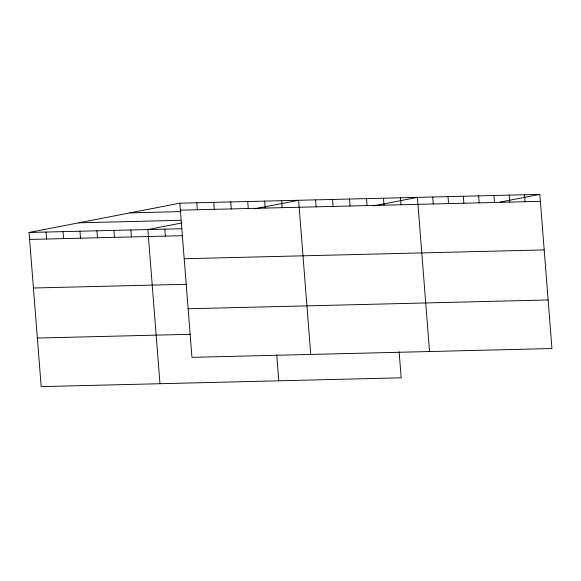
<?xml version="1.0" encoding="UTF-8"?>
<svg xmlns="http://www.w3.org/2000/svg" width="581" height="581" viewBox="0 0 581 581"><rect width="100%" height="100%" fill="white"/><g stroke="black" fill="none" stroke-linecap="round" stroke-linejoin="round"><path stroke-width="0.87" d="M399.125 351.723L401.18 377.81L41.178 386.619L29.05 232.465L179.819 203.19L539.822 194.381L551.95 348.535L191.955 357.344L179.819 203.19M181.846 222.959L147.85 229.56L159.978 383.707M254.674 208.819L298.619 200.285L310.755 354.432M373.467 205.914L417.419 197.38L429.548 351.527M500.016 202.108L539.822 194.381M180.371 210.162L540.366 201.346M130.064 212.857L180.981 211.607M78.805 222.806L180.633 220.315M29.05 232.465L181.795 228.732M29.595 239.437L182.34 235.697M184.192 258.727L544.186 249.917M33.422 288.002L186.16 284.269M188.128 308.772L548.13 299.963M37.358 338.048L190.103 334.307M524.52 194.758L525.064 201.723M509.217 195.129L509.769 202.101M493.915 195.506L494.467 202.471M478.621 195.877L479.165 202.849M463.318 196.255L463.87 203.219M448.016 196.632L448.568 203.597M432.722 197.003L433.266 203.967M400.447 197.794L400.999 204.759M383.475 198.208L384.026 205.173M366.502 198.622L367.054 205.587M349.537 199.036L350.082 206.008M332.564 199.457L333.109 206.422M315.592 199.871L316.137 206.836M281.647 200.699L282.199 207.664M264.675 201.113L265.226 208.085M276.723 354.715L278.778 380.802M247.709 201.534L248.254 208.499M230.737 201.948L231.282 208.913M213.764 202.362L214.309 209.327M196.792 202.776L197.344 209.741M164.822 229.146L165.367 236.111M130.878 229.974L131.422 236.939M113.905 230.388L114.457 237.36M96.933 230.81L97.485 237.774M79.967 231.223L80.512 238.188M62.995 231.637L63.54 238.602M46.022 232.051L46.567 239.016"/></g></svg>
